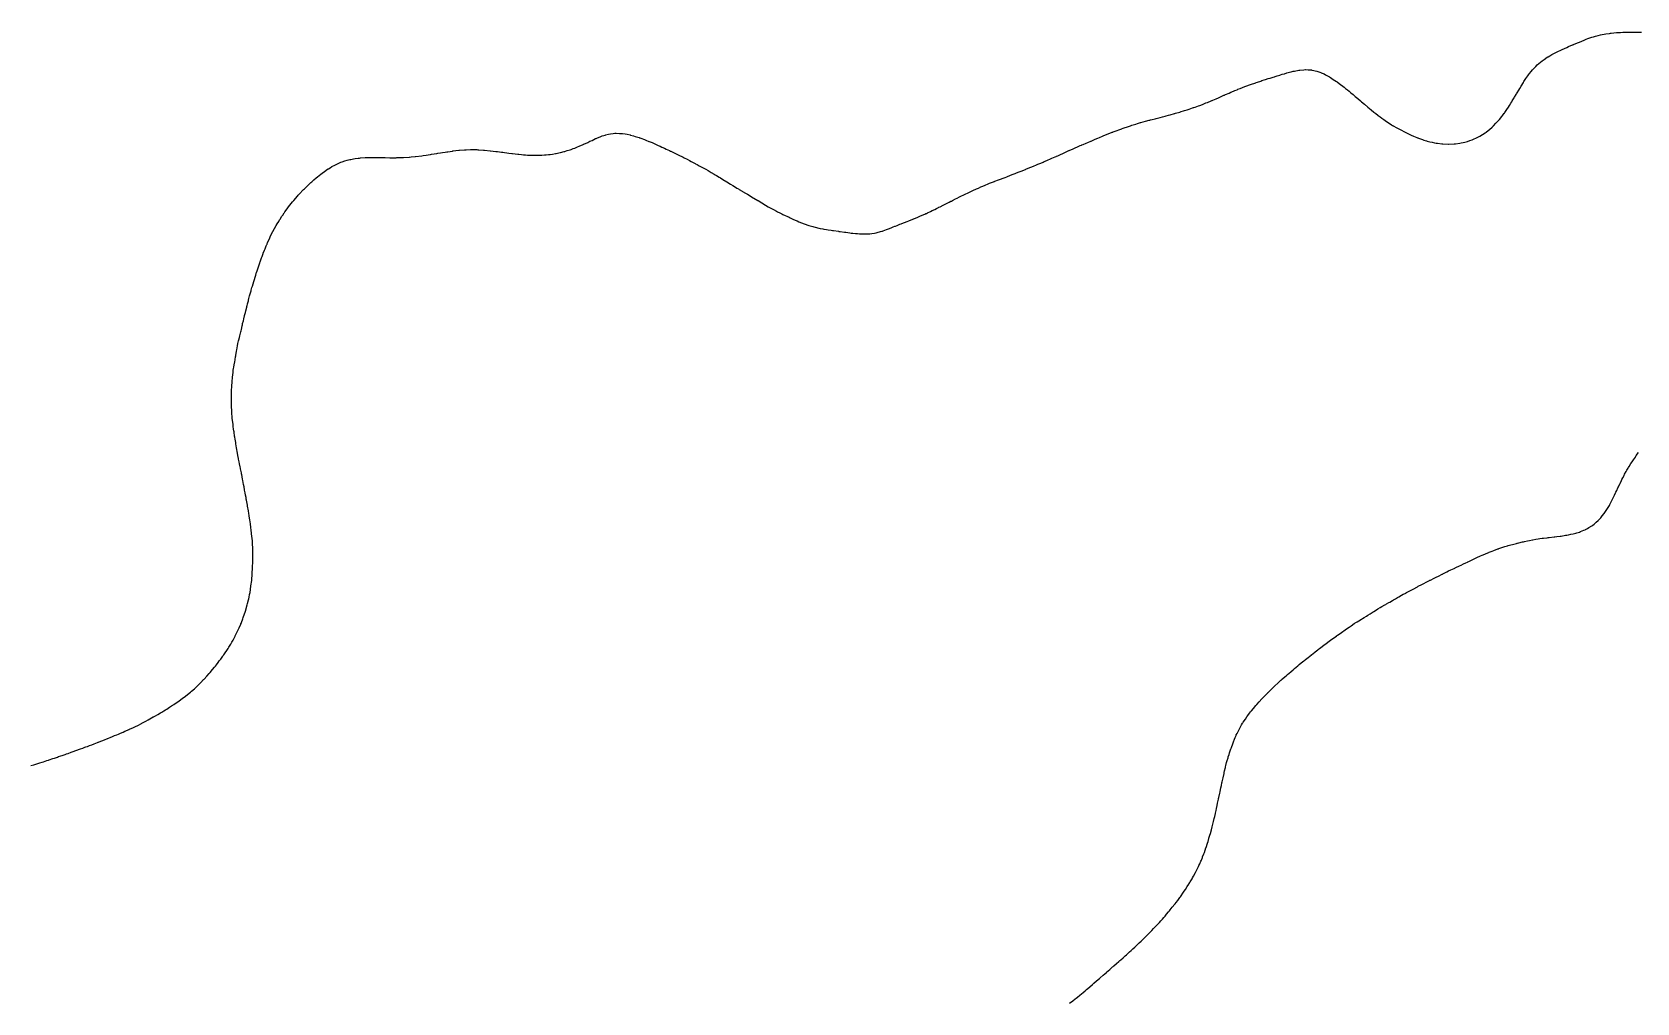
# Model space of a CAD drawing. Extents: x -717078 to -715000, y -984629 to -984000.
# Drawn here: x -716358.1 to -716100.3, y -984365.4 to -984209.4 of the extents above; entities that cross this region are included whole.
import ezdxf

# ---------------------------------------------------------------- set-up
doc = ezdxf.new("R2010")
doc.units = 0
doc.layers.add('buffer_B2_0_1_clip', color=7, linetype='Continuous')

msp = doc.modelspace()

# ---------------------------------------------------------------- linework, layer by layer
at = {"layer": 'buffer_B2_0_1_clip'}
for points in [[(-716358.32, -984327.32), (-716357.83, -984327.17), (-716357.5, -984327.07), (-716357.07, -984326.93), (-716356.86, -984326.86), (-716356.5, -984326.75), (-716356.31, -984326.69), (-716355.74, -984326.5), (-716355.5, -984326.42), (-716355.38, -984326.38), (-716354.81, -984326.19), (-716354.5, -984326.09), (-716354.07, -984325.93), (-716353.87, -984325.87), (-716353.5, -984325.74), (-716353.32, -984325.68), (-716352.8, -984325.5), (-716352.58, -984325.42), (-716352.34, -984325.34), (-716351.83, -984325.17), (-716351.5, -984325.05), (-716350.5, -984324.69), (-716350.36, -984324.64), (-716349.98, -984324.5), (-716349.63, -984324.37), (-716349.5, -984324.32), (-716349.22, -984324.22), (-716348.9, -984324.1), (-716348.5, -984323.96), (-716348.17, -984323.83), (-716347.6, -984323.6), (-716347.5, -984323.56), (-716347.46, -984323.54), (-716347.34, -984323.5), (-716346.5, -984323.17), (-716346.03, -984322.97), (-716345.93, -984322.93), (-716345.5, -984322.75), (-716345.32, -984322.68), (-716344.86, -984322.5), (-716344.5, -984322.35), (-716344.24, -984322.24), (-716343.9, -984322.1), (-716343.5, -984321.93), (-716343.21, -984321.79), (-716342.55, -984321.5), (-716342.52, -984321.48), (-716342.5, -984321.48), (-716342.46, -984321.46), (-716341.83, -984321.17), (-716341.5, -984321.01), (-716341.16, -984320.84), (-716340.53, -984320.53), (-716340.5, -984320.51), (-716340.49, -984320.51), (-716340.47, -984320.5), (-716339.84, -984320.16), (-716339.5, -984319.98), (-716339.19, -984319.81), (-716338.65, -984319.5), (-716338.55, -984319.45), (-716338.5, -984319.41), (-716338.29, -984319.29), (-716337.92, -984319.08), (-716337.5, -984318.83), (-716337.3, -984318.7), (-716336.95, -984318.5), (-716336.67, -984318.33), (-716336.5, -984318.22), (-716336.06, -984317.94), (-716335.73, -984317.73), (-716335.5, -984317.58), (-716335.45, -984317.55), (-716335.37, -984317.5), (-716334.5, -984316.89), (-716334.27, -984316.73), (-716333.96, -984316.5), (-716333.7, -984316.3), (-716333.5, -984316.16), (-716333.13, -984315.87), (-716332.67, -984315.5), (-716332.58, -984315.42), (-716332.5, -984315.35), (-716332.05, -984314.95), (-716331.56, -984314.5), (-716331.53, -984314.47), (-716331.5, -984314.45), (-716331.03, -984313.97), (-716330.56, -984313.5), (-716330.53, -984313.47), (-716330.5, -984313.44), (-716330.05, -984312.95), (-716329.65, -984312.5), (-716329.58, -984312.42), (-716329.5, -984312.33), (-716329.12, -984311.88), (-716328.81, -984311.5), (-716328.67, -984311.33), (-716328.5, -984311.11), (-716328.24, -984310.76), (-716328.04, -984310.5), (-716327.81, -984310.19), (-716327.5, -984309.75), (-716327.4, -984309.6), (-716327.32, -984309.5), (-716326.99, -984309.01), (-716326.95, -984308.95), (-716326.64, -984308.5), (-716326.59, -984308.41), (-716326.5, -984308.27), (-716326.21, -984307.79), (-716326.03, -984307.5), (-716325.84, -984307.16), (-716325.5, -984306.53), (-716325.49, -984306.51), (-716325.49, -984306.5), (-716325.47, -984306.47), (-716325.16, -984305.84), (-716325, -984305.5), (-716324.84, -984305.16), (-716324.61, -984304.61), (-716324.56, -984304.5), (-716324.54, -984304.46), (-716324.5, -984304.34), (-716324.27, -984303.73), (-716324.19, -984303.5), (-716323.85, -984302.5), (-716323.55, -984301.5), (-716323.5, -984301.29), (-716323.35, -984300.65), (-716323.31, -984300.5), (-716323.26, -984300.26), (-716323.18, -984299.82), (-716323.11, -984299.5), (-716323.04, -984299.04), (-716323.03, -984298.97), (-716322.96, -984298.5), (-716322.91, -984298.09), (-716322.89, -984297.89), (-716322.84, -984297.5), (-716322.76, -984296.5), (-716322.74, -984296.26), (-716322.71, -984295.71), (-716322.69, -984295.5), (-716322.69, -984295.31), (-716322.66, -984294.66), (-716322.65, -984294.5), (-716322.65, -984294.35), (-716322.63, -984293.63), (-716322.63, -984293.5), (-716322.63, -984293.37), (-716322.64, -984292.64), (-716322.64, -984292.5), (-716322.65, -984292.35), (-716322.69, -984291.69), (-716322.71, -984291.5), (-716322.73, -984291.27), (-716322.78, -984290.78), (-716322.81, -984290.5), (-716322.92, -984289.5), (-716322.97, -984289.03), (-716322.98, -984288.98), (-716323.04, -984288.5), (-716323.09, -984288.09), (-716323.12, -984287.88), (-716323.17, -984287.5), (-716323.22, -984287.22), (-716323.31, -984286.69), (-716323.35, -984286.5), (-716323.37, -984286.37), (-716323.5, -984285.62), (-716323.52, -984285.52), (-716323.53, -984285.47), (-716323.67, -984284.67), (-716323.71, -984284.5), (-716323.75, -984284.25), (-716323.83, -984283.83), (-716323.89, -984283.5), (-716323.97, -984283.03), (-716323.98, -984282.98), (-716324.07, -984282.5), (-716324.13, -984282.13), (-716324.19, -984281.81), (-716324.25, -984281.5), (-716324.29, -984281.29), (-716324.44, -984280.56), (-716324.45, -984280.5), (-716324.46, -984280.46), (-716324.5, -984280.27), (-716324.63, -984279.63), (-716324.66, -984279.5), (-716324.7, -984279.3), (-716324.8, -984278.8), (-716324.86, -984278.5), (-716324.94, -984278.06), (-716324.96, -984277.96), (-716325.05, -984277.5), (-716325.12, -984277.12), (-716325.16, -984276.84), (-716325.21, -984276.5), (-716325.26, -984276.26), (-716325.37, -984275.63), (-716325.41, -984275.41), (-716325.5, -984274.88), (-716325.56, -984274.56), (-716325.57, -984274.5), (-716325.58, -984274.42), (-716325.68, -984273.68), (-716325.71, -984273.5), (-716325.74, -984273.26), (-716325.8, -984272.8), (-716325.84, -984272.5), (-716325.96, -984271.5), (-716326.03, -984270.5), (-716326.05, -984270.05), (-716326.06, -984269.94), (-716326.08, -984269.5), (-716326.09, -984269.09), (-716326.09, -984268.91), (-716326.1, -984268.5), (-716326.09, -984268.09), (-716326.09, -984267.91), (-716326.09, -984267.5), (-716326.07, -984267.07), (-716326.07, -984266.93), (-716326.05, -984266.5), (-716325.98, -984265.5), (-716325.94, -984265.06), (-716325.92, -984264.92), (-716325.88, -984264.5), (-716325.83, -984264.17), (-716325.79, -984263.79), (-716325.75, -984263.5), (-716325.71, -984263.29), (-716325.58, -984262.58), (-716325.57, -984262.5), (-716325.56, -984262.44), (-716325.5, -984262.11), (-716325.42, -984261.58), (-716325.4, -984261.5), (-716325.39, -984261.39), (-716325.27, -984260.73), (-716325.24, -984260.5), (-716325.18, -984260.18), (-716325.12, -984259.88), (-716325.05, -984259.5), (-716324.94, -984259.06), (-716324.91, -984258.91), (-716324.81, -984258.5), (-716324.75, -984258.25), (-716324.59, -984257.59), (-716324.55, -984257.45), (-716324.5, -984257.21), (-716324.37, -984256.63), (-716324.34, -984256.5), (-716324.29, -984256.29), (-716324.18, -984255.82), (-716324.1, -984255.5), (-716323.98, -984255.02), (-716323.98, -984254.98), (-716323.86, -984254.5), (-716323.78, -984254.22), (-716323.64, -984253.64), (-716323.6, -984253.5), (-716323.58, -984253.42), (-716323.5, -984253.12), (-716323.37, -984252.63), (-716323.34, -984252.5), (-716323.28, -984252.28), (-716323.17, -984251.83), (-716323.08, -984251.5), (-716322.95, -984251.05), (-716322.92, -984250.92), (-716322.8, -984250.5), (-716322.73, -984250.27), (-716322.5, -984249.51), (-716322.5, -984249.5), (-716322.19, -984248.5), (-716322.05, -984248.05), (-716322.02, -984247.98), (-716321.87, -984247.5), (-716321.54, -984246.5), (-716321.53, -984246.47), (-716321.5, -984246.38), (-716321.27, -984245.73), (-716321.18, -984245.5), (-716320.99, -984245.01), (-716320.97, -984244.97), (-716320.78, -984244.5), (-716320.7, -984244.3), (-716320.5, -984243.81), (-716320.41, -984243.59), (-716320.37, -984243.5), (-716320.28, -984243.28), (-716320.11, -984242.89), (-716319.94, -984242.5), (-716319.8, -984242.2), (-716319.5, -984241.59), (-716319.47, -984241.53), (-716319.45, -984241.5), (-716318.88, -984240.5), (-716318.74, -984240.26), (-716318.5, -984239.86), (-716318.36, -984239.64), (-716318.28, -984239.5), (-716317.97, -984239.03), (-716317.86, -984238.86), (-716317.62, -984238.5), (-716317.57, -984238.43), (-716317.5, -984238.33), (-716317.15, -984237.85), (-716316.9, -984237.5), (-716316.72, -984237.28), (-716316.5, -984237), (-716316.28, -984236.72), (-716316.09, -984236.5), (-716315.5, -984235.82), (-716315.35, -984235.65), (-716315.21, -984235.5), (-716314.5, -984234.75), (-716314.38, -984234.62), (-716314.26, -984234.5), (-716313.87, -984234.13), (-716313.5, -984233.77), (-716313.36, -984233.64), (-716313.2, -984233.5), (-716312.83, -984233.17), (-716312.5, -984232.89), (-716312.28, -984232.72), (-716312.01, -984232.5), (-716311.72, -984232.28), (-716311.5, -984232.1), (-716311.15, -984231.85), (-716310.65, -984231.5), (-716310.56, -984231.44), (-716310.5, -984231.4), (-716310.25, -984231.25), (-716309.94, -984231.06), (-716309.5, -984230.81), (-716309.29, -984230.71), (-716308.83, -984230.5), (-716308.6, -984230.4), (-716308.5, -984230.36), (-716308.3, -984230.3), (-716307.85, -984230.15), (-716307.5, -984230.05), (-716307.06, -984229.94), (-716306.91, -984229.91), (-716306.5, -984229.81), (-716306.23, -984229.77), (-716305.71, -984229.71), (-716305.5, -984229.68), (-716305.33, -984229.67), (-716304.62, -984229.62), (-716304.5, -984229.61), (-716304.39, -984229.61), (-716303.6, -984229.6), (-716303.5, -984229.59), (-716303.41, -984229.59), (-716302.61, -984229.61), (-716302.5, -984229.6), (-716302.4, -984229.6), (-716301.62, -984229.62), (-716301.5, -984229.62), (-716301.38, -984229.62), (-716300.63, -984229.63), (-716300.5, -984229.63), (-716300.37, -984229.63), (-716299.63, -984229.63), (-716299.5, -984229.62), (-716299.38, -984229.62), (-716298.59, -984229.59), (-716298.5, -984229.59), (-716298.42, -984229.58), (-716297.53, -984229.53), (-716297.5, -984229.53), (-716297.47, -984229.53), (-716297.23, -984229.5), (-716296.57, -984229.43), (-716296.5, -984229.43), (-716295.5, -984229.31), (-716295.28, -984229.28), (-716294.79, -984229.21), (-716294.5, -984229.17), (-716294.11, -984229.11), (-716293.92, -984229.08), (-716293.5, -984229.01), (-716293.07, -984228.93), (-716292.91, -984228.91), (-716292.5, -984228.84), (-716292.2, -984228.8), (-716291.73, -984228.73), (-716291.5, -984228.69), (-716291.33, -984228.67), (-716290.56, -984228.56), (-716290.5, -984228.55), (-716290.46, -984228.54), (-716290.06, -984228.5), (-716289.56, -984228.44), (-716289.5, -984228.43), (-716289.43, -984228.43), (-716288.63, -984228.37), (-716288.5, -984228.35), (-716288.35, -984228.35), (-716287.67, -984228.33), (-716287.5, -984228.33), (-716287.33, -984228.33), (-716286.66, -984228.34), (-716286.5, -984228.35), (-716286.36, -984228.36), (-716285.6, -984228.4), (-716285.5, -984228.41), (-716285.42, -984228.42), (-716284.51, -984228.51), (-716284.5, -984228.51), (-716284.49, -984228.51), (-716283.61, -984228.61), (-716283.5, -984228.62), (-716283.36, -984228.64), (-716282.72, -984228.72), (-716282.5, -984228.75), (-716282.21, -984228.79), (-716281.84, -984228.84), (-716281.5, -984228.88), (-716281.06, -984228.94), (-716280.95, -984228.95), (-716280.5, -984229.01), (-716280.06, -984229.06), (-716279.93, -984229.07), (-716279.5, -984229.12), (-716279.15, -984229.15), (-716278.83, -984229.17), (-716278.5, -984229.2), (-716278.21, -984229.21), (-716277.77, -984229.23), (-716277.5, -984229.24), (-716277.24, -984229.24), (-716276.77, -984229.23), (-716276.5, -984229.23), (-716276.21, -984229.21), (-716275.81, -984229.19), (-716275.5, -984229.16), (-716275.12, -984229.12), (-716274.9, -984229.1), (-716274.5, -984229.04), (-716274.04, -984228.96), (-716273.94, -984228.94), (-716273.5, -984228.86), (-716273.21, -984228.79), (-716272.64, -984228.64), (-716272.5, -984228.61), (-716272.42, -984228.58), (-716272.14, -984228.5), (-716271.65, -984228.35), (-716271.5, -984228.29), (-716271.17, -984228.17), (-716270.92, -984228.08), (-716270.5, -984227.91), (-716270.21, -984227.79), (-716269.56, -984227.5), (-716269.52, -984227.48), (-716269.5, -984227.47), (-716269.45, -984227.44), (-716268.83, -984227.17), (-716268.5, -984227), (-716268.15, -984226.85), (-716267.57, -984226.57), (-716267.5, -984226.54), (-716267.47, -984226.53), (-716267.4, -984226.5), (-716266.76, -984226.24), (-716266.5, -984226.12), (-716266.01, -984225.99), (-716265.98, -984225.98), (-716265.5, -984225.84), (-716265.2, -984225.8), (-716264.74, -984225.74), (-716264.5, -984225.71), (-716264.29, -984225.71), (-716263.72, -984225.72), (-716263.5, -984225.72), (-716263.24, -984225.76), (-716262.82, -984225.82), (-716262.5, -984225.86), (-716262.02, -984225.98), (-716261.99, -984225.99), (-716261.5, -984226.11), (-716261.21, -984226.21), (-716260.6, -984226.4), (-716260.5, -984226.43), (-716260.45, -984226.45), (-716260.32, -984226.5), (-716259.72, -984226.72), (-716259.5, -984226.81), (-716259.01, -984227.01), (-716258.98, -984227.02), (-716258.5, -984227.21), (-716258.3, -984227.3), (-716257.61, -984227.61), (-716257.5, -984227.66), (-716257.2, -984227.8), (-716256.92, -984227.92), (-716256.5, -984228.12), (-716256.24, -984228.24), (-716255.68, -984228.5), (-716255.56, -984228.56), (-716255.5, -984228.58), (-716254.5, -984229.07), (-716254.21, -984229.21), (-716253.64, -984229.5), (-716253.5, -984229.57), (-716253.36, -984229.64), (-716252.88, -984229.88), (-716252.5, -984230.08), (-716252.22, -984230.22), (-716251.68, -984230.5), (-716251.56, -984230.56), (-716251.5, -984230.6), (-716251.28, -984230.72), (-716250.92, -984230.92), (-716250.5, -984231.14), (-716250.27, -984231.27), (-716249.87, -984231.5), (-716249.5, -984231.71), (-716249.01, -984231.99), (-716249, -984232), (-716248.5, -984232.28), (-716248.36, -984232.36), (-716248.14, -984232.5), (-716247.74, -984232.74), (-716247.5, -984232.89), (-716247.12, -984233.12), (-716246.5, -984233.5), (-716246.5, -984233.5), (-716246.5, -984233.5), (-716246.49, -984233.51), (-716245.88, -984233.88), (-716245.5, -984234.11), (-716245.26, -984234.26), (-716244.87, -984234.5), (-716244.64, -984234.64), (-716244.5, -984234.72), (-716244.01, -984235.01), (-716243.95, -984235.05), (-716243.5, -984235.31), (-716243.38, -984235.38), (-716243.19, -984235.5), (-716242.76, -984235.76), (-716242.5, -984235.92), (-716241.51, -984236.51), (-716241.5, -984236.51), (-716241.47, -984236.53), (-716240.88, -984236.88), (-716240.25, -984237.25), (-716239.83, -984237.5), (-716239.62, -984237.62), (-716239.5, -984237.69), (-716239.08, -984237.92), (-716238.98, -984237.98), (-716238.5, -984238.24), (-716238.33, -984238.33), (-716237.99, -984238.5), (-716237.66, -984238.66), (-716237.5, -984238.74), (-716236.5, -984239.21), (-716236.3, -984239.3), (-716235.87, -984239.5), (-716235.5, -984239.67), (-716235.21, -984239.79), (-716234.91, -984239.91), (-716234.5, -984240.08), (-716233.5, -984240.45), (-716233.46, -984240.46), (-716233.34, -984240.5), (-716232.69, -984240.69), (-716232.5, -984240.75), (-716231.5, -984240.99), (-716231.07, -984241.07), (-716230.9, -984241.1), (-716230.5, -984241.17), (-716230.21, -984241.21), (-716229.71, -984241.29), (-716229.5, -984241.32), (-716229.34, -984241.34), (-716228.54, -984241.46), (-716228.5, -984241.47), (-716228.47, -984241.47), (-716228.28, -984241.5), (-716227.59, -984241.59), (-716227.5, -984241.61), (-716227.38, -984241.62), (-716226.71, -984241.71), (-716226.5, -984241.74), (-716226.24, -984241.76), (-716225.8, -984241.8), (-716225.5, -984241.83), (-716225.16, -984241.84), (-716224.86, -984241.86), (-716224.5, -984241.87), (-716224.14, -984241.86), (-716223.85, -984241.85), (-716223.5, -984241.84), (-716223.2, -984241.8), (-716222.75, -984241.75), (-716222.5, -984241.72), (-716222.34, -984241.66), (-716221.79, -984241.5), (-716221.57, -984241.43), (-716221.5, -984241.41), (-716221.36, -984241.36), (-716220.84, -984241.16), (-716220.5, -984241.04), (-716220.11, -984240.89), (-716219.75, -984240.75), (-716219.5, -984240.65), (-716219.39, -984240.61), (-716219.13, -984240.5), (-716218.68, -984240.32), (-716218.5, -984240.25), (-716218.1, -984240.1), (-716217.96, -984240.04), (-716217.5, -984239.87), (-716217.24, -984239.76), (-716216.59, -984239.5), (-716216.52, -984239.48), (-716216.5, -984239.47), (-716216.44, -984239.44), (-716215.82, -984239.18), (-716215.5, -984239.05), (-716215.12, -984238.88), (-716214.7, -984238.7), (-716214.5, -984238.61), (-716214.42, -984238.58), (-716214.26, -984238.5), (-716213.75, -984238.25), (-716213.5, -984238.14), (-716213.07, -984237.93), (-716212.79, -984237.79), (-716212.5, -984237.65), (-716212.4, -984237.6), (-716212.21, -984237.5), (-716211.74, -984237.26), (-716211.5, -984237.14), (-716211.08, -984236.92), (-716210.77, -984236.77), (-716210.5, -984236.63), (-716210.41, -984236.59), (-716210.24, -984236.5), (-716209.75, -984236.25), (-716209.5, -984236.12), (-716209.08, -984235.92), (-716208.76, -984235.76), (-716208.5, -984235.64), (-716208.41, -984235.59), (-716208.21, -984235.5), (-716207.73, -984235.27), (-716207.5, -984235.16), (-716207.05, -984234.95), (-716206.87, -984234.87), (-716206.5, -984234.7), (-716206.36, -984234.64), (-716206.05, -984234.5), (-716205.67, -984234.33), (-716205.5, -984234.26), (-716205.08, -984234.08), (-716204.97, -984234.03), (-716204.5, -984233.84), (-716204.26, -984233.74), (-716203.64, -984233.5), (-716203.54, -984233.46), (-716203.5, -984233.45), (-716203.41, -984233.41), (-716202.82, -984233.18), (-716202.5, -984233.06), (-716202.1, -984232.9), (-716201.79, -984232.79), (-716201.5, -984232.68), (-716201.37, -984232.63), (-716201.04, -984232.5), (-716200.65, -984232.35), (-716200.5, -984232.29), (-716200.16, -984232.16), (-716199.93, -984232.07), (-716199.5, -984231.9), (-716199.22, -984231.78), (-716198.52, -984231.52), (-716198.5, -984231.51), (-716198.49, -984231.51), (-716198.47, -984231.5), (-716197.79, -984231.21), (-716197.5, -984231.1), (-716197.08, -984230.92), (-716196.82, -984230.82), (-716196.5, -984230.69), (-716196.37, -984230.63), (-716196.06, -984230.5), (-716195.67, -984230.33), (-716195.5, -984230.26), (-716195.07, -984230.07), (-716194.97, -984230.03), (-716194.5, -984229.83), (-716194.27, -984229.73), (-716193.74, -984229.5), (-716193.57, -984229.43), (-716193.5, -984229.39), (-716193.31, -984229.31), (-716192.89, -984229.11), (-716192.5, -984228.94), (-716192.2, -984228.8), (-716191.51, -984228.5), (-716191.5, -984228.5), (-716191.5, -984228.49), (-716191.49, -984228.49), (-716190.82, -984228.18), (-716190.5, -984228.05), (-716190.12, -984227.88), (-716189.69, -984227.69), (-716189.5, -984227.61), (-716189.42, -984227.58), (-716189.24, -984227.5), (-716188.73, -984227.27), (-716188.5, -984227.18), (-716188.02, -984226.98), (-716187.95, -984226.95), (-716187.5, -984226.76), (-716187.32, -984226.68), (-716186.87, -984226.5), (-716186.61, -984226.39), (-716186.5, -984226.34), (-716186.23, -984226.23), (-716185.91, -984226.09), (-716185.2, -984225.8), (-716184.55, -984225.55), (-716184.5, -984225.53), (-716184.48, -984225.52), (-716184.41, -984225.5), (-716183.76, -984225.24), (-716183.5, -984225.14), (-716183.03, -984224.97), (-716182.94, -984224.94), (-716182.5, -984224.78), (-716182.29, -984224.71), (-716181.64, -984224.5), (-716181.54, -984224.46), (-716181.5, -984224.45), (-716181.43, -984224.43), (-716180.78, -984224.22), (-716180.5, -984224.14), (-716180, -984224), (-716179.99, -984223.99), (-716179.22, -984223.78), (-716178.62, -984223.62), (-716178.5, -984223.59), (-716178.43, -984223.57), (-716178.17, -984223.5), (-716177.64, -984223.36), (-716177.5, -984223.32), (-716177.26, -984223.26), (-716176.85, -984223.15), (-716176.5, -984223.06), (-716176.06, -984222.94), (-716175.9, -984222.9), (-716175.5, -984222.79), (-716175.27, -984222.73), (-716174.54, -984222.54), (-716174.5, -984222.53), (-716174.48, -984222.52), (-716174.4, -984222.5), (-716173.71, -984222.29), (-716173.5, -984222.23), (-716173.11, -984222.11), (-716172.94, -984222.06), (-716172.5, -984221.92), (-716172.18, -984221.82), (-716171.64, -984221.64), (-716171.5, -984221.59), (-716171.43, -984221.57), (-716171.23, -984221.5), (-716170.7, -984221.3), (-716170.5, -984221.23), (-716170.06, -984221.06), (-716169.97, -984221.03), (-716169.5, -984220.84), (-716169.26, -984220.74), (-716168.64, -984220.5), (-716168.54, -984220.46), (-716168.5, -984220.44), (-716168.39, -984220.39), (-716167.85, -984220.15), (-716167.5, -984220), (-716167.15, -984219.85), (-716166.61, -984219.61), (-716166.5, -984219.56), (-716166.45, -984219.55), (-716166.34, -984219.5), (-716165.76, -984219.24), (-716165.5, -984219.12), (-716165.07, -984218.93), (-716164.84, -984218.84), (-716164.5, -984218.7), (-716164.36, -984218.64), (-716163.98, -984218.5), (-716163.64, -984218.36), (-716163.5, -984218.3), (-716162.5, -984217.92), (-716162.18, -984217.82), (-716161.63, -984217.63), (-716161.5, -984217.58), (-716161.44, -984217.56), (-716161.24, -984217.5), (-716160.69, -984217.31), (-716160.5, -984217.25), (-716160.13, -984217.13), (-716159.93, -984217.07), (-716159.5, -984216.93), (-716159.17, -984216.83), (-716158.68, -984216.68), (-716158.5, -984216.62), (-716158.4, -984216.6), (-716158.08, -984216.5), (-716157.64, -984216.36), (-716157.5, -984216.31), (-716157.23, -984216.23), (-716156.87, -984216.13), (-716156.5, -984216.01), (-716156.09, -984215.91), (-716155.83, -984215.83), (-716155.5, -984215.75), (-716155.29, -984215.71), (-716154.57, -984215.57), (-716154.5, -984215.56), (-716154.44, -984215.56), (-716153.79, -984215.5), (-716153.53, -984215.47), (-716153.5, -984215.47), (-716153.47, -984215.47), (-716153.06, -984215.5), (-716152.53, -984215.53), (-716152.5, -984215.54), (-716152.45, -984215.55), (-716151.71, -984215.71), (-716151.5, -984215.76), (-716151.06, -984215.94), (-716150.98, -984215.98), (-716150.5, -984216.18), (-716150.3, -984216.3), (-716149.95, -984216.5), (-716149.66, -984216.66), (-716149.5, -984216.74), (-716149.04, -984217.04), (-716148.8, -984217.2), (-716148.5, -984217.4), (-716148.44, -984217.44), (-716148.37, -984217.5), (-716147.86, -984217.86), (-716147.5, -984218.13), (-716147.3, -984218.3), (-716147.06, -984218.5), (-716146.74, -984218.74), (-716146.5, -984218.94), (-716146.2, -984219.2), (-716145.86, -984219.5), (-716145.66, -984219.66), (-716145.5, -984219.79), (-716145.12, -984220.12), (-716144.68, -984220.5), (-716144.58, -984220.58), (-716144.5, -984220.65), (-716144.04, -984221.04), (-716143.51, -984221.5), (-716143.5, -984221.5), (-716143.5, -984221.51), (-716143.47, -984221.53), (-716142.95, -984221.95), (-716142.5, -984222.32), (-716142.4, -984222.4), (-716142.28, -984222.5), (-716141.83, -984222.83), (-716141.5, -984223.08), (-716141.26, -984223.26), (-716140.94, -984223.5), (-716140.68, -984223.68), (-716140.5, -984223.8), (-716140.07, -984224.07), (-716139.67, -984224.33), (-716139.5, -984224.44), (-716139.46, -984224.46), (-716139.4, -984224.5), (-716138.83, -984224.83), (-716138.5, -984225.01), (-716138.18, -984225.18), (-716137.6, -984225.5), (-716137.5, -984225.55), (-716137.4, -984225.6), (-716136.86, -984225.86), (-716136.5, -984226.03), (-716136.17, -984226.17), (-716135.59, -984226.41), (-716135.5, -984226.45), (-716135.46, -984226.46), (-716135.37, -984226.5), (-716134.72, -984226.72), (-716134.5, -984226.8), (-716134.08, -984226.92), (-716133.95, -984226.95), (-716133.5, -984227.08), (-716133.15, -984227.15), (-716132.77, -984227.23), (-716132.5, -984227.29), (-716132.31, -984227.31), (-716131.6, -984227.4), (-716131.5, -984227.41), (-716131.42, -984227.42), (-716130.55, -984227.45), (-716130.5, -984227.45), (-716130.45, -984227.45), (-716129.59, -984227.41), (-716129.5, -984227.4), (-716129.39, -984227.39), (-716128.71, -984227.29), (-716128.5, -984227.26), (-716128.18, -984227.18), (-716127.89, -984227.11), (-716127.5, -984227.02), (-716127.12, -984226.88), (-716126.75, -984226.75), (-716126.5, -984226.66), (-716126.39, -984226.61), (-716126.15, -984226.5), (-716125.71, -984226.29), (-716125.5, -984226.18), (-716125.08, -984225.92), (-716124.62, -984225.62), (-716124.5, -984225.54), (-716124.47, -984225.53), (-716124.44, -984225.5), (-716123.92, -984225.08), (-716123.5, -984224.71), (-716123.39, -984224.61), (-716123.27, -984224.5), (-716122.9, -984224.1), (-716122.5, -984223.67), (-716122.42, -984223.58), (-716122.35, -984223.5), (-716121.98, -984223.02), (-716121.82, -984222.82), (-716121.57, -984222.5), (-716121.54, -984222.46), (-716121.5, -984222.39), (-716121.14, -984221.86), (-716120.89, -984221.5), (-716120.74, -984221.26), (-716120.5, -984220.87), (-716120.36, -984220.64), (-716120.27, -984220.5), (-716119.98, -984220.02), (-716119.93, -984219.93), (-716119.67, -984219.5), (-716119.61, -984219.39), (-716119.5, -984219.21), (-716119.24, -984218.76), (-716119.08, -984218.5), (-716118.86, -984218.14), (-716118.5, -984217.55), (-716118.48, -984217.52), (-716118.41, -984217.41), (-716118.09, -984216.91), (-716117.79, -984216.5), (-716117.67, -984216.33), (-716117.5, -984216.1), (-716117.24, -984215.76), (-716117.01, -984215.5), (-716116.77, -984215.23), (-716116.5, -984214.96), (-716116.27, -984214.73), (-716116.01, -984214.5), (-716115.73, -984214.27), (-716115.5, -984214.09), (-716115.16, -984213.84), (-716114.67, -984213.5), (-716114.56, -984213.44), (-716114.5, -984213.4), (-716114.26, -984213.26), (-716113.93, -984213.07), (-716113.5, -984212.83), (-716113.28, -984212.72), (-716112.83, -984212.5), (-716112.6, -984212.4), (-716112.5, -984212.35), (-716112.24, -984212.24), (-716111.91, -984212.09), (-716111.5, -984211.91), (-716111.22, -984211.78), (-716110.58, -984211.5), (-716110.52, -984211.48), (-716110.5, -984211.47), (-716110.45, -984211.45), (-716109.81, -984211.19), (-716109.5, -984211.06), (-716109.1, -984210.9), (-716108.75, -984210.75), (-716108.5, -984210.65), (-716108.39, -984210.61), (-716108.12, -984210.5), (-716107.66, -984210.34), (-716107.5, -984210.28), (-716107.2, -984210.2), (-716106.89, -984210.11), (-716106.5, -984210), (-716106.09, -984209.91), (-716105.86, -984209.86), (-716105.5, -984209.78), (-716105.26, -984209.74), (-716104.66, -984209.66), (-716104.5, -984209.63), (-716104.38, -984209.62), (-716103.54, -984209.54), (-716103.5, -984209.54), (-716103.47, -984209.53), (-716102.91, -984209.5), (-716102.52, -984209.48), (-716102.5, -984209.48), (-716102.48, -984209.48), (-716101.55, -984209.45), (-716101.5, -984209.45), (-716101.45, -984209.45), (-716100.55, -984209.45), (-716100.5, -984209.45), (-716099.5, -984209.48)], [(-716191.44, -984365.5), (-716190.91, -984365.09), (-716190.5, -984364.78), (-716190.34, -984364.66), (-716190.14, -984364.5), (-716189.79, -984364.21), (-716189.5, -984363.98), (-716189.24, -984363.76), (-716188.91, -984363.5), (-716188.69, -984363.31), (-716188.5, -984363.15), (-716188.15, -984362.85), (-716187.74, -984362.5), (-716187.61, -984362.39), (-716187.5, -984362.29), (-716187.08, -984361.92), (-716186.61, -984361.5), (-716186.55, -984361.45), (-716186.5, -984361.41), (-716186.02, -984360.98), (-716185.77, -984360.77), (-716185.5, -984360.54), (-716185.48, -984360.52), (-716185.46, -984360.5), (-716184.95, -984360.05), (-716184.5, -984359.66), (-716184.42, -984359.58), (-716184.32, -984359.5), (-716183.89, -984359.11), (-716183.5, -984358.78), (-716183.35, -984358.65), (-716183.18, -984358.5), (-716182.82, -984358.18), (-716182.5, -984357.9), (-716182.29, -984357.71), (-716182.04, -984357.5), (-716181.76, -984357.24), (-716181.5, -984357.02), (-716181.23, -984356.77), (-716180.94, -984356.5), (-716180.72, -984356.28), (-716180.5, -984356.06), (-716180.22, -984355.78), (-716179.93, -984355.5), (-716179.71, -984355.29), (-716179.5, -984355.09), (-716179.2, -984354.8), (-716178.88, -984354.5), (-716178.7, -984354.3), (-716178.5, -984354.11), (-716178.2, -984353.8), (-716177.91, -984353.5), (-716177.71, -984353.29), (-716177.5, -984353.06), (-716177.23, -984352.77), (-716176.97, -984352.5), (-716176.75, -984352.25), (-716176.5, -984351.97), (-716176.28, -984351.72), (-716176.08, -984351.5), (-716175.82, -984351.18), (-716175.5, -984350.8), (-716175.37, -984350.63), (-716175.26, -984350.5), (-716174.92, -984350.08), (-716174.5, -984349.56), (-716174.47, -984349.53), (-716174.45, -984349.5), (-716174.29, -984349.29), (-716174.04, -984348.96), (-716173.68, -984348.5), (-716173.6, -984348.4), (-716173.5, -984348.25), (-716173.2, -984347.8), (-716172.99, -984347.5), (-716172.8, -984347.2), (-716172.5, -984346.75), (-716172.4, -984346.6), (-716172.34, -984346.5), (-716172.1, -984346.1), (-716172.03, -984345.97), (-716171.74, -984345.5), (-716171.65, -984345.35), (-716171.5, -984345.08), (-716171.18, -984344.5), (-716170.96, -984344.04), (-716170.87, -984343.87), (-716170.69, -984343.5), (-716170.63, -984343.37), (-716170.5, -984343.08), (-716170.32, -984342.68), (-716170.24, -984342.5), (-716170.07, -984342.07), (-716170.03, -984341.97), (-716169.84, -984341.5), (-716169.75, -984341.25), (-716169.5, -984340.54), (-716169.49, -984340.51), (-716169.49, -984340.5), (-716169.48, -984340.48), (-716169.25, -984339.75), (-716169.17, -984339.5), (-716169.03, -984339.03), (-716169.02, -984338.98), (-716168.87, -984338.5), (-716168.79, -984338.21), (-716168.63, -984337.63), (-716168.59, -984337.5), (-716168.57, -984337.43), (-716168.5, -984337.17), (-716168.33, -984336.5), (-716168.27, -984336.27), (-716168.17, -984335.83), (-716168.09, -984335.5), (-716167.98, -984335.02), (-716167.97, -984334.97), (-716167.87, -984334.5), (-716167.81, -984334.19), (-716167.71, -984333.71), (-716167.64, -984333.36), (-716167.5, -984332.73), (-716167.46, -984332.54), (-716167.45, -984332.5), (-716167.44, -984332.44), (-716167.28, -984331.72), (-716167.24, -984331.5), (-716167.17, -984331.17), (-716167.11, -984330.89), (-716167.02, -984330.5), (-716166.93, -984330.07), (-716166.9, -984329.9), (-716166.81, -984329.5), (-716166.75, -984329.25), (-716166.6, -984328.6), (-716166.58, -984328.5), (-716166.57, -984328.43), (-716166.5, -984328.15), (-716166.38, -984327.62), (-716166.35, -984327.5), (-716166.3, -984327.3), (-716166.18, -984326.82), (-716166.09, -984326.5), (-716165.95, -984326.05), (-716165.91, -984325.91), (-716165.79, -984325.5), (-716165.72, -984325.28), (-716165.5, -984324.64), (-716165.46, -984324.54), (-716165.45, -984324.5), (-716165.42, -984324.42), (-716165.2, -984323.8), (-716165.08, -984323.5), (-716164.92, -984323.08), (-716164.79, -984322.79), (-716164.67, -984322.5), (-716164.62, -984322.38), (-716164.5, -984322.14), (-716164.29, -984321.71), (-716164.18, -984321.5), (-716163.94, -984321.06), (-716163.77, -984320.77), (-716163.61, -984320.5), (-716163.57, -984320.43), (-716163.5, -984320.33), (-716163.17, -984319.83), (-716162.95, -984319.5), (-716162.76, -984319.24), (-716162.5, -984318.89), (-716162.33, -984318.67), (-716162.19, -984318.5), (-716161.88, -984318.12), (-716161.5, -984317.67), (-716161.42, -984317.58), (-716161.35, -984317.5), (-716160.95, -984317.05), (-716160.5, -984316.57), (-716160.47, -984316.53), (-716160.44, -984316.5), (-716159.98, -984316.02), (-716159.5, -984315.54), (-716159.48, -984315.52), (-716159.46, -984315.5), (-716158.98, -984315.02), (-716158.47, -984314.53), (-716158.43, -984314.5), (-716157.95, -984314.05), (-716157.5, -984313.65), (-716157.42, -984313.58), (-716157.34, -984313.5), (-716156.9, -984313.1), (-716156.5, -984312.76), (-716156.36, -984312.64), (-716156.2, -984312.5), (-716155.82, -984312.18), (-716155.5, -984311.91), (-716155.28, -984311.72), (-716155.01, -984311.5), (-716154.73, -984311.27), (-716154.5, -984311.08), (-716154.19, -984310.81), (-716153.79, -984310.5), (-716153.63, -984310.37), (-716153.5, -984310.28), (-716153.08, -984309.92), (-716152.54, -984309.5), (-716152.52, -984309.48), (-716152.5, -984309.47), (-716152.34, -984309.34), (-716151.96, -984309.04), (-716151.5, -984308.69), (-716151.39, -984308.61), (-716151.26, -984308.5), (-716150.83, -984308.17), (-716150.5, -984307.92), (-716150.26, -984307.74), (-716149.94, -984307.5), (-716149.69, -984307.31), (-716149.5, -984307.18), (-716149.11, -984306.89), (-716148.55, -984306.5), (-716148.52, -984306.48), (-716148.5, -984306.46), (-716148.37, -984306.37), (-716147.94, -984306.06), (-716147.5, -984305.76), (-716147.35, -984305.65), (-716147.13, -984305.5), (-716146.76, -984305.24), (-716146.5, -984305.06), (-716146.17, -984304.83), (-716145.67, -984304.5), (-716145.57, -984304.43), (-716145.5, -984304.39), (-716145.2, -984304.2), (-716144.96, -984304.04), (-716144.5, -984303.76), (-716144.35, -984303.65), (-716144.09, -984303.5), (-716143.72, -984303.28), (-716143.5, -984303.15), (-716143.1, -984302.9), (-716142.61, -984302.61), (-716142.5, -984302.54), (-716142.47, -984302.53), (-716142.43, -984302.5), (-716141.86, -984302.14), (-716141.5, -984301.93), (-716141.23, -984301.77), (-716140.78, -984301.5), (-716140.6, -984301.4), (-716140.5, -984301.34), (-716140.1, -984301.1), (-716139.97, -984301.03), (-716139.5, -984300.76), (-716139.34, -984300.66), (-716139.06, -984300.5), (-716138.71, -984300.29), (-716138.5, -984300.18), (-716138.06, -984299.94), (-716137.79, -984299.79), (-716137.5, -984299.63), (-716137.41, -984299.59), (-716137.25, -984299.5), (-716136.76, -984299.24), (-716136.5, -984299.1), (-716136.11, -984298.89), (-716135.63, -984298.63), (-716135.5, -984298.56), (-716135.46, -984298.54), (-716135.38, -984298.5), (-716134.8, -984298.2), (-716134.5, -984298.05), (-716134.14, -984297.86), (-716133.58, -984297.58), (-716133.5, -984297.54), (-716133.47, -984297.53), (-716133.42, -984297.5), (-716132.81, -984297.19), (-716132.5, -984297.03), (-716132.15, -984296.85), (-716131.57, -984296.57), (-716131.5, -984296.54), (-716131.48, -984296.52), (-716131.43, -984296.5), (-716130.81, -984296.19), (-716130.5, -984296.04), (-716130.14, -984295.86), (-716129.63, -984295.63), (-716129.5, -984295.57), (-716129.46, -984295.54), (-716129.36, -984295.5), (-716128.78, -984295.22), (-716128.5, -984295.09), (-716128.1, -984294.9), (-716127.72, -984294.72), (-716127.5, -984294.62), (-716127.42, -984294.58), (-716127.25, -984294.5), (-716126.74, -984294.26), (-716126.5, -984294.14), (-716126.06, -984293.94), (-716125.84, -984293.84), (-716125.5, -984293.68), (-716125.38, -984293.62), (-716125.09, -984293.5), (-716124.68, -984293.32), (-716124.5, -984293.24), (-716124.06, -984293.06), (-716123.98, -984293.02), (-716123.5, -984292.83), (-716123.26, -984292.74), (-716122.62, -984292.5), (-716122.53, -984292.47), (-716122.5, -984292.46), (-716122.44, -984292.44), (-716121.79, -984292.21), (-716121.5, -984292.12), (-716121.02, -984291.98), (-716120.96, -984291.96), (-716120.5, -984291.83), (-716120.24, -984291.76), (-716119.6, -984291.6), (-716119.5, -984291.57), (-716119.44, -984291.56), (-716119.2, -984291.5), (-716118.64, -984291.36), (-716118.5, -984291.33), (-716118.29, -984291.29), (-716117.82, -984291.18), (-716117.5, -984291.12), (-716117.03, -984291.03), (-716116.98, -984291.02), (-716116.5, -984290.94), (-716116.12, -984290.88), (-716115.84, -984290.84), (-716115.5, -984290.79), (-716115.25, -984290.75), (-716114.69, -984290.69), (-716114.5, -984290.66), (-716114.36, -984290.64), (-716113.56, -984290.56), (-716113.5, -984290.55), (-716113.46, -984290.54), (-716113.1, -984290.5), (-716112.57, -984290.43), (-716112.5, -984290.43), (-716112.42, -984290.42), (-716111.7, -984290.3), (-716111.5, -984290.28), (-716111.23, -984290.23), (-716110.86, -984290.14), (-716110.5, -984290.08), (-716110.05, -984289.95), (-716109.91, -984289.91), (-716109.5, -984289.79), (-716109.3, -984289.7), (-716108.79, -984289.5), (-716108.59, -984289.41), (-716108.5, -984289.38), (-716108.19, -984289.19), (-716107.95, -984289.05), (-716107.5, -984288.78), (-716107.34, -984288.66), (-716107.13, -984288.5), (-716106.8, -984288.2), (-716106.5, -984287.94), (-716106.28, -984287.72), (-716106.07, -984287.5), (-716105.82, -984287.18), (-716105.5, -984286.78), (-716105.38, -984286.62), (-716105.29, -984286.5), (-716105, -984286), (-716104.99, -984285.99), (-716104.68, -984285.5), (-716104.62, -984285.38), (-716104.5, -984285.16), (-716104.28, -984284.72), (-716104.16, -984284.5), (-716103.95, -984284.05), (-716103.85, -984283.85), (-716103.68, -984283.5), (-716103.62, -984283.38), (-716103.5, -984283.12), (-716103.31, -984282.69), (-716103.21, -984282.5), (-716102.99, -984282.01), (-716102.96, -984281.96), (-716102.73, -984281.5), (-716102.66, -984281.34), (-716102.5, -984281.05), (-716102.32, -984280.68), (-716102.22, -984280.5), (-716101.97, -984280.03), (-716101.86, -984279.86), (-716101.65, -984279.5), (-716101.6, -984279.4), (-716101.5, -984279.26), (-716101.22, -984278.78), (-716101.03, -984278.5), (-716100.82, -984278.18), (-716100.5, -984277.73), (-716100.41, -984277.59), (-716100.35, -984277.5), (-716100, -984277)]]:
    msp.add_lwpolyline(points, dxfattribs=at)

doc.saveas('drawing.dxf')
